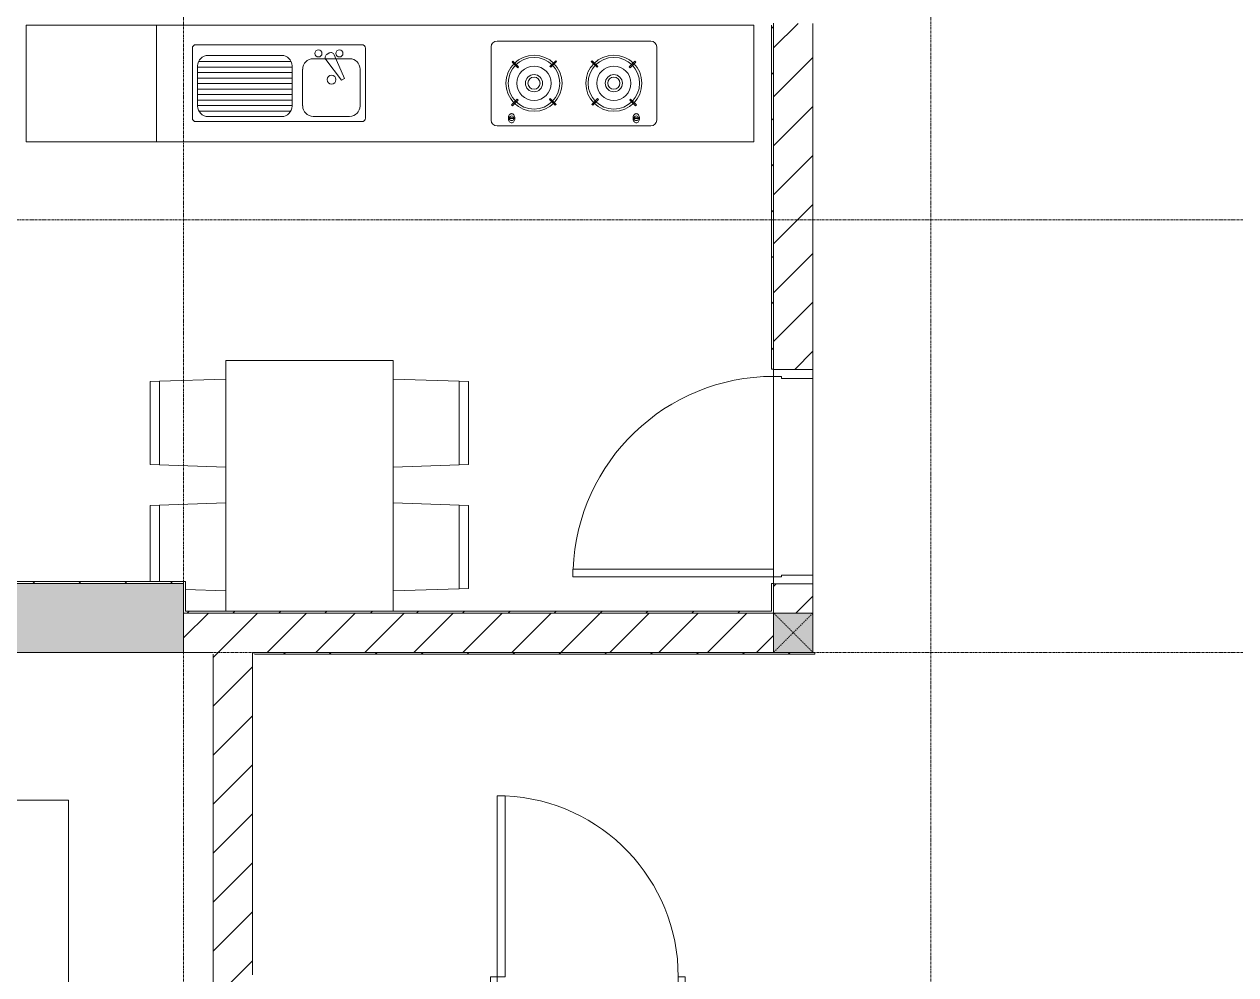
# Model space of a CAD drawing. Header units: millimetres. Extents: x 5357 to 259384, y -16348 to 109893.
# Drawn here: x 38043 to 44202, y 35397 to 40231 of the extents above; entities that cross this region are included whole.
import ezdxf

# ---------------------------------------------------------------- set-up
doc = ezdxf.new("R2010")
doc.units = ezdxf.units.MM
doc.linetypes.add('Dash', pattern=[6, 3, -3])
doc.linetypes.add('Grid Line', pattern=[22.225, 12.7, -3.175, 3.175, -3.175])
for name, color, linetype, lineweight in [('0-1', 7, 'Continuous', 5), ('A-DETL-GENF', 92, 'Continuous', 9), ('A-DOOR', 31, 'Continuous', 9), ('A-DOOR-FRAM', 31, 'Continuous', 9), ('A-FLOR', 192, 'Continuous', 9), ('A-FLOR-1', 53, 'Continuous', 9), ('A-WALL', 113, 'Continuous', 9), ('A-WALL-3', 113, 'Continuous', 18), ('A-WALL-PATT', 111, 'Continuous', 9), ('A-WALL-PATT-2', 53, 'Continuous', 9), ('I-FURN', 30, 'Continuous', 9), ('I-FURN-1', 254, 'Continuous', 9), ('I-WALL-1', 9, 'Continuous', 18), ('I-WALL-3', 2, 'Continuous', 18), ('S-COLS', 52, 'Continuous', 9), ('S-COLS-1', 253, 'Continuous', 5), ('S-COLS-2', 9, 'Continuous', 18), ('S-COLS-5', 52, 'Continuous', 18), ('S-COLS-6', 52, 'Dash', 9), ('S-COLS-HDLN', 52, 'Dash', 9), ('S-GRID-1', 1, 'Grid Line', 9), ('S-STRS', 31, 'Continuous', 9), ('S-STRS-ANNO', 31, 'Continuous', 9)]:
    doc.layers.add(name, color=color, linetype=linetype, lineweight=lineweight)
pattern_1 = [(45, (0, 0), (-116.6726, 116.6726), [])]
pattern_2 = [(45, (0, 0), (-124.4508, 124.4508), [])]

# ---------------------------------------------------------------- blocks, each defined once
blk = doc.blocks.new('NCV_TKTC_KET CAU_rvt-1-TKCS_MB CẢNH QUAN CÂY XANH')
at = {"layer": 'S-COLS-1'}
blk.add_hatch(color=256, dxfattribs=at).paths.add_polyline_path([(38644.1, 37036.9), (38852.6, 37036.9), (38852.6, 37386.9), (37552.6, 37386.9), (37552.6, 37036.9), (38038.9, 37036.9)])
at = {"layer": 'S-COLS-2'}
for p, q in [((38852.6, 37386.9), (37552.6, 37386.9)), ((38852.6, 37036.9), (38852.6, 37386.9)), ((37552.6, 37036.9), (38852.6, 37036.9))]:
    blk.add_line(p, q, dxfattribs=at)
blk = doc.blocks.new('HE BEP A1 - HE BEP A 2-842831-TKCS_MB CẢNH QUAN CÂY XANH')
at = {"layer": 'I-FURN'}
for p, q in [((662.4, 594.4), (0, 594.4)), ((0, 594.4), (0, 0)), ((662.4, 0), (662.4, 594.4)), ((662.4, 594.4), (3700, 594.4)), ((662.4, 0), (662.4, 594.4)), ((3700, 594.4), (3700, 0)), ((3700, 594.4), (3700, 0)), ((862.4, 494.4), (1706.9, 494.4)), ((3175.6, 513.2), (2394, 513.2)), ((844.9, 120.7), (844.9, 476.9)), ((1298.3, 440.1), (924.9, 440.1)), ((1541.1, 452.3), (1528.6, 445.1)), ((1566.6, 443.1), (1618.1, 322.3)), ((1724.4, 476.9), (1724.4, 120.7)), ((2364, 483.2), (2364, 111.2)), ((3205.6, 483.2), (3205.6, 111.2)), ((871.5, 386.8), (871.5, 182.3)), ((871.5, 380.9), (1351.6, 380.9)), ((876.4, 408.9), (1346.8, 408.9)), ((1351.6, 182.3), (1351.6, 386.8)), ((1405.6, 369.9), (1405.6, 183.2)), ((1644.4, 423.2), (1459, 423.2)), ((1602.7, 313.4), (1523.8, 418.4)), ((1697.8, 183.2), (1697.8, 369.9)), ((2474.5, 410.3), (2470.1, 405.9)), ((2470.1, 405.9), (2499.2, 376.7)), ((2503.6, 381.1), (2474.5, 410.3)), ((2499.2, 376.7), (2503.6, 381.1)), ((2692.1, 413), (2663, 383.9)), ((2663, 383.9), (2667.3, 379.5)), ((2667.3, 379.5), (2696.5, 408.6)), ((2696.5, 408.6), (2692.1, 413)), ((2873.2, 408.6), (2877.5, 413)), ((2902.3, 379.5), (2873.2, 408.6)), ((2877.5, 413), (2906.7, 383.9)), ((2906.7, 383.9), (2902.3, 379.5)), ((3066, 381.1), (3095.1, 410.3)), ((3070.4, 376.7), (3066, 381.1)), ((3099.5, 405.9), (3070.4, 376.7)), ((3095.1, 410.3), (3099.5, 405.9)), ((871.5, 352.9), (1351.6, 352.9)), ((871.5, 324.9), (1351.6, 324.9)), ((1618.1, 322.3), (1602.7, 313.4)), ((871.5, 296.9), (1351.6, 296.9)), ((871.5, 268.9), (1351.6, 268.9)), ((871.5, 240.9), (1351.6, 240.9)), ((871.5, 212.9), (1351.6, 212.9)), ((871.5, 184.9), (1351.6, 184.9)), ((2467.4, 188.3), (2496.5, 217.4)), ((2471.8, 183.9), (2467.4, 188.3)), ((2500.9, 213), (2471.8, 183.9)), ((2496.5, 217.4), (2500.9, 213)), ((2660.2, 215.8), (2664.6, 220.2)), ((2689.3, 186.7), (2660.2, 215.8)), ((2664.6, 220.2), (2693.7, 191.1)), ((2693.7, 191.1), (2689.3, 186.7)), ((2905, 220.2), (2875.9, 191.1)), ((2875.9, 191.1), (2880.3, 186.7)), ((2880.3, 186.7), (2909.4, 215.8)), ((2909.4, 215.8), (2905, 220.2)), ((3073.1, 217.4), (3068.7, 213)), ((3068.7, 213), (3097.9, 183.9)), ((3102.3, 188.3), (3073.1, 217.4)), ((3097.9, 183.9), (3102.3, 188.3)), ((877.9, 156.9), (1345.2, 156.9)), ((924.9, 128.9), (1298.3, 128.9)), ((1459, 129.9), (1644.4, 129.9)), ((1706.9, 103.2), (862.4, 103.2)), ((3175.6, 81.2), (2394, 81.2)), ((2451.6, 122.3), (2451.6, 118.3)), ((2484.1, 122.3), (2451.6, 122.3)), ((2451.6, 118.3), (2484.1, 118.3)), ((2484.1, 118.3), (2484.1, 122.3)), ((3085.5, 118.3), (3085.5, 122.3)), ((3085.5, 122.3), (3118, 122.3)), ((3118, 118.3), (3085.5, 118.3)), ((3118, 122.3), (3118, 118.3)), ((0, 0), (662.4, 0)), ((3700, 0), (662.4, 0))]:
    blk.add_line(p, q, dxfattribs=at)
for centre, radius in [((1485.9, 449.9), 17.8), ((1592.6, 449.9), 17.8), ((2581.9, 298.5), 142.6), ((2987.7, 298.5), 142.6), ((2581.9, 298.5), 131.3), ((2581.9, 298.5), 87.2), ((2987.7, 298.5), 131.3), ((2987.7, 298.5), 87.2), ((1552.8, 316.6), 22.2), ((2581.9, 298.5), 43.6), ((2581.9, 298.5), 30.9), ((2987.7, 298.5), 43.6), ((2987.7, 298.5), 30.9)]:
    blk.add_circle(centre, radius, dxfattribs=at)
for centre, radius, start, end in [((862.4, 476.9), 17.5, 90, 180), ((1706.9, 476.9), 17.5, 0, 90), ((2394, 483.2), 30, 90, 180), ((3175.6, 483.2), 30, 360, 90), ((924.9, 386.8), 53.3, 90, 180), ((1298.3, 386.8), 53.3, 360, 90), ((1537.5, 429.7), 17.8, 119.9521, 219.46175), ((1549.9, 436.9), 17.8, 20.53791, 119.9521), ((1459, 369.9), 53.3, 90, 180), ((1644.4, 369.9), 53.3, 360, 90), ((924.9, 182.3), 53.3, 180, 270), ((1298.3, 182.3), 53.3, 270, 360), ((1459, 183.2), 53.3, 180, 270), ((1644.4, 183.2), 53.3, 270, 360), ((2485.1, 120.7), 33.5, 163.94189, 180), ((2476.6, 123.1), 24.7, 145.20397, 163.94189), ((2467.8, 120.3), 11.6, 9.9102, 170.0898), ((2471.3, 126.9), 18.1, 120.79762, 145.20397), ((2467.9, 132.6), 11.5, 90, 120.79762), ((2467.9, 132.6), 11.5, 59.20238, 90), ((2464.5, 126.9), 18.1, 34.79603, 59.20238), ((2459.1, 123.1), 24.7, 16.05811, 34.79603), ((2450.6, 120.7), 33.5, 0, 16.05811), ((3119, 120.7), 33.5, 163.94189, 180), ((3110.5, 123.1), 24.7, 145.20397, 163.94189), ((3105.2, 126.9), 18.1, 120.79762, 145.20397), ((3101.8, 120.3), 11.6, 9.9102, 170.0898), ((3101.8, 132.6), 11.5, 90, 120.79762), ((3101.8, 132.6), 11.5, 59.20238, 90), ((3098.4, 126.9), 18.1, 34.79603, 59.20238), ((3093, 123.1), 24.7, 16.05811, 34.79603), ((3084.5, 120.7), 33.5, 0, 16.05811), ((862.4, 120.7), 17.5, 180, 270), ((1706.9, 120.7), 17.5, 270, 360), ((2394, 111.2), 30, 180, 270), ((2485.1, 120.7), 33.5, 180, 196.05811), ((2476.6, 118.2), 24.7, 196.05811, 214.79603), ((2467.8, 120.3), 11.6, 189.71775, 350.28225), ((2471.3, 114.5), 18.1, 214.79603, 239.20238), ((2467.9, 108.8), 11.5, 239.20238, 270), ((2467.9, 108.8), 11.5, 270, 300.79762), ((2464.5, 114.5), 18.1, 300.79762, 325.20397), ((2459.1, 118.2), 24.7, 325.20397, 343.94189), ((2450.6, 120.7), 33.5, 343.94189, 0), ((3119, 120.7), 33.5, 180, 196.05811), ((3110.5, 118.2), 24.7, 196.05811, 214.79603), ((3105.2, 114.5), 18.1, 214.79603, 239.20238), ((3101.8, 120.3), 11.6, 189.71775, 350.28225), ((3101.8, 108.8), 11.5, 239.20238, 270), ((3101.8, 108.8), 11.5, 270, 300.79762), ((3098.4, 114.5), 18.1, 300.79762, 325.20397), ((3093, 118.2), 24.7, 325.20397, 343.94189), ((3084.5, 120.7), 33.5, 343.94189, 0), ((3175.6, 111.2), 30, 270, 0)]:
    blk.add_arc(centre, radius, start, end, dxfattribs=at)
at = {"layer": 'I-FURN-1'}
for p, q in [((3700, 594.4), (0, 594.4)), ((0, 594.4), (0, 0)), ((3700, 0), (3700, 594.4)), ((0, 0), (3700, 0))]:
    blk.add_line(p, q, dxfattribs=at)
blk = doc.blocks.new('RES_BAN AN 1 - RES_BAN AN 1-V104-TKCS_MB CẢNH QUAN CÂY XANH')
at = {"layer": 'I-FURN-1'}
for p, q in [((-425, 1275), (425, 1275)), ((-425, 0), (-425, 1275)), ((425, 1275), (425, 0)), ((-425, 1180), (-761.9, 1168.8)), ((-425, 732.5), (-425, 1180)), ((425, 1180), (761.9, 1168.8)), ((425, 732.5), (425, 1180)), ((-761.9, 1168.8), (-809.6, 1167.2)), ((-809.6, 1167.2), (-809.6, 745.3)), ((-761.9, 1168.8), (-761.9, 743.8)), ((-761.9, 743.8), (-761.9, 1168.8)), ((761.9, 1168.8), (761.9, 743.8)), ((761.9, 1168.8), (761.9, 743.8)), ((809.6, 1167.2), (761.9, 1168.8)), ((809.6, 745.3), (809.6, 1167.2)), ((-809.6, 745.3), (-761.9, 743.8)), ((-761.9, 743.8), (-425, 732.5)), ((761.9, 743.8), (425, 732.5)), ((761.9, 743.8), (809.6, 745.3)), ((-809.6, 536.9), (-761.9, 538.5)), ((-809.6, 150), (-809.6, 536.9)), ((-425, 549.7), (-761.9, 538.5)), ((-761.9, 538.5), (-761.9, 150)), ((-761.9, 538.5), (-761.9, 150)), ((-425, 102.3), (-425, 549.7)), ((425, 549.7), (761.9, 538.5)), ((425, 102.3), (425, 549.7)), ((761.9, 538.5), (761.9, 113.5)), ((761.9, 538.5), (809.6, 536.9)), ((761.9, 113.5), (761.9, 538.5)), ((809.6, 536.9), (809.6, 115.1)), ((-630, 109.1), (-425, 102.3)), ((761.9, 113.5), (425, 102.3)), ((809.6, 115.1), (761.9, 113.5))]:
    blk.add_line(p, q, dxfattribs=at)
blk = doc.blocks.new('NCV_TKTC_TANG 1_rvt-1-TKCS_MB CẢNH QUAN CÂY XANH')
at = {"layer": 'A-WALL-PATT-2'}
h = blk.add_hatch(dxfattribs=at)
h.set_pattern_fill('FP_10', color=256, style=0, pattern_type=2)
h.set_pattern_definition(pattern_1)
h.paths.add_polyline_path([(41842.6, 37236.9), (41852.6, 37236.9), (41852.6, 37387.8), (41842.6, 37387.8), (41842.6, 37246.9)])
h.paths.add_polyline_path([(41842.6, 38477.8), (41852.6, 38477.8), (41852.6, 40236.9), (41842.6, 40236.9), (41842.6, 38883.4)])
h = blk.add_hatch(dxfattribs=at)
h.set_pattern_fill('FP_10', color=256, style=0, pattern_type=2)
h.set_pattern_definition(pattern_1)
h.paths.add_polyline_path([(38862.6, 37386.9), (38862.6, 37396.9), (37552.6, 37396.9), (37552.6, 37386.9), (38852.6, 37386.9)])
h = blk.add_hatch(dxfattribs=at)
h.set_pattern_fill('FP_10', color=256, style=0, pattern_type=2)
h.set_pattern_definition(pattern_1)
h.paths.add_polyline_path([(38862.6, 37236.9), (41842.6, 37236.9), (41842.6, 37246.9), (38862.6, 37246.9)])
at = {"layer": 'A-FLOR-1'}
for p, q in [((41852.6, 37387.8), (41852.6, 38477.8)), ((41852.6, 38477.8), (41852.6, 37387.8)), ((42052.6, 37430.3), (42052.6, 38430.3))]:
    blk.add_line(p, q, dxfattribs=at)
at = {"layer": 'I-WALL-1'}
for p, q in [((41842.6, 40226.9), (41842.6, 38477.8)), ((41852.6, 38477.8), (41852.6, 40236.9)), ((41842.6, 38477.8), (41852.6, 38477.8)), ((38862.6, 37396.9), (37552.6, 37396.9)), ((38862.6, 37386.9), (38862.6, 37396.9)), ((37552.6, 37386.9), (38852.6, 37386.9)), ((38852.6, 37386.9), (38852.6, 37236.9)), ((38862.6, 37246.9), (38862.6, 37386.9)), ((41852.6, 37387.8), (41842.6, 37387.8)), ((41842.6, 37387.8), (41842.6, 37246.9)), ((41852.6, 37236.9), (41852.6, 37387.8)), ((38852.6, 37236.9), (38862.6, 37236.9)), ((41842.6, 37246.9), (38862.6, 37246.9)), ((38862.6, 37236.9), (41842.6, 37236.9)), ((41842.6, 37236.9), (41852.6, 37236.9))]:
    blk.add_line(p, q, dxfattribs=at)
at = {"layer": 'I-FURN-1'}
for name, p in [('HE BEP A1 - HE BEP A 2-842831-TKCS_MB CẢNH QUAN CÂY XANH', (38052.6, 39632.6)), ('RES_BAN AN 1 - RES_BAN AN 1-V104-TKCS_MB CẢNH QUAN CÂY XANH', (39492.6, 37246.9))]:
    blk.add_blockref(name, p, dxfattribs=at)
blk = doc.blocks.new('G1_SOF - BO TRU - 200x200-3050151-TKCS_MB CẢNH QUAN CÂY XANH')
at = {"layer": 'S-COLS-HDLN'}
for p, q in [((-100, 100), (100, -100)), ((100, 100), (-100, -100))]:
    blk.add_line(p, q, dxfattribs=at)
blk = doc.blocks.new('FD_05 - FD_05-1000x2200mm-835433-TKCS_MB CẢNH QUAN CÂY XANH')
at = {"layer": 'A-DETL-GENF'}
for p, q in [((510, -100), (470, -100)), ((470, -100), (470, -1120)), ((510, -1120), (510, -100)), ((470, -1120), (510, -1120))]:
    blk.add_line(p, q, dxfattribs=at)
blk.add_arc((510, -100), 1020, 180, 267.75253, dxfattribs=at)
at = {"layer": 'A-DOOR-FRAM'}
for p, q in [((-545, 100), (-500, 100)), ((-545, -100), (-545, 100)), ((-500, 100), (-500, -60)), ((500, 100), (545, 100)), ((500, -60), (500, 100)), ((545, 100), (545, -100)), ((-500, -60), (-510, -60)), ((-510, -60), (-510, -100)), ((510, -60), (500, -60)), ((510, -100), (510, -60)), ((-510, -100), (-545, -100)), ((545, -100), (510, -100))]:
    blk.add_line(p, q, dxfattribs=at)
blk = doc.blocks.new('FD_02 - FD_03 - FD_03-KY THUAT-900x2200mm-801877-TKCS_MB CẢNH QUAN CÂY XANH')
at = {"layer": 'A-DETL-GENF'}
for p, q in [((460, -50), (420, -50)), ((420, -50), (420, -970)), ((460, -970), (460, -50)), ((420, -970), (460, -970))]:
    blk.add_line(p, q, dxfattribs=at)
blk.add_arc((460, -50), 920, 180, 267.50809, dxfattribs=at)
at = {"layer": 'A-DOOR-FRAM'}
for p, q in [((-495, 50), (-450, 50)), ((-495, -50), (-495, 50)), ((-450, 50), (-450, -10)), ((450, 50), (495, 50)), ((450, -10), (450, 50)), ((495, 50), (495, -50)), ((-460, -50), (-495, -50)), ((-450, -10), (-460, -10)), ((-460, -10), (-460, -50)), ((460, -10), (450, -10)), ((460, -50), (460, -10)), ((495, -50), (460, -50))]:
    blk.add_line(p, q, dxfattribs=at)

msp = doc.modelspace()

# ---------------------------------------------------------------- hatches: boundary and pattern name
at = {"layer": 'A-WALL-PATT'}
h = msp.add_hatch(dxfattribs=at)
h.set_pattern_fill('FP_1', color=256, style=0, pattern_type=2)
h.set_pattern_definition(pattern_2)
h.paths.add_polyline_path([(41852.6, 37236.9), (42052.6, 37236.9), (42052.6, 37385.3), (41852.6, 37385.3)])
h.paths.add_polyline_path([(41852.6, 38475.3), (42052.6, 38475.3), (42052.6, 40235.3), (41852.6, 40235.3), (41852.6, 38883.4)])
h.paths.add_polyline_path([(42052.6, 40435.3), (42052.6, 41286.9), (41852.6, 41286.9), (41852.6, 40435.3)])
h = msp.add_hatch(dxfattribs=at)
h.set_pattern_fill('FP_1', color=256, style=0, pattern_type=2)
h.set_pattern_definition(pattern_2)
h.paths.add_polyline_path([(41670.2, 37036.9), (41852.6, 37036.9), (41852.6, 37236.9), (38852.6, 37236.9), (38852.6, 37036.9), (39249.3, 37036.9)])
h = msp.add_hatch(dxfattribs=at)
h.set_pattern_fill('FP_1', color=256, style=0, pattern_type=2)
h.set_pattern_definition(pattern_2)
h.paths.add_polyline_path([(39202.6, 33836.9), (39202.6, 37036.9), (39002.6, 37036.9), (39002.6, 33836.9)])
h = msp.add_hatch(dxfattribs=at)
h.set_pattern_fill('FP_41', color=256, style=0, pattern_type=2)
h.set_pattern_definition(pattern_1)
h.paths.add_polyline_path([(41670.2, 37026.9), (42062.6, 37026.9), (42062.6, 37036.9), (39212.6, 37036.9), (39212.6, 37026.9), (39249.3, 37026.9)])
at = {"layer": 'S-COLS-1'}
msp.add_hatch(color=256, dxfattribs=at).paths.add_polyline_path([(41852.6, 37036.9), (42052.6, 37036.9), (42052.6, 37236.9), (41852.6, 37236.9)])

# ---------------------------------------------------------------- linework, layer by layer
at = {"layer": 'A-FLOR'}
msp.add_line((39212.6, 37035.3), (39202.6, 37035.3), dxfattribs=at)
at = {"layer": 'A-WALL'}
for p, q in [((42052.6, 38475.3), (42052.6, 40235.3)), ((41852.6, 37420.3), (41852.6, 38440.3)), ((42052.6, 38430.3), (42052.6, 37430.3)), ((42052.6, 37236.9), (42052.6, 37385.3)), ((41852.6, 37036.9), (41852.6, 37236.9)), ((41852.6, 37236.9), (42052.6, 37236.9)), ((38852.6, 37036.9), (39002.6, 37036.9)), ((39212.6, 37036.9), (41852.6, 37036.9))]:
    msp.add_line(p, q, dxfattribs=at)
at = {"layer": 'A-WALL-3'}
for p, q in [((41852.6, 40235.3), (41852.6, 38475.3)), ((41852.6, 37385.3), (41852.6, 37236.9)), ((41852.6, 37236.9), (38852.6, 37236.9)), ((38852.6, 37236.9), (38852.6, 37036.9)), ((39002.6, 37026.9), (39002.6, 33846.9)), ((39202.6, 35397.4), (39202.6, 37036.9))]:
    msp.add_line(p, q, dxfattribs=at)
at = {"layer": 'I-WALL-3'}
for p, q in [((39212.6, 37026.9), (42062.6, 37026.9)), ((42052.6, 37036.9), (41852.6, 37036.9)), ((42062.6, 37026.9), (42062.6, 37036.9))]:
    msp.add_line(p, q, dxfattribs=at)
at = {"layer": 'S-COLS'}
for p, q in [((42052.6, 37236.9), (41852.6, 37236.9)), ((41852.6, 37236.9), (41852.6, 37036.9))]:
    msp.add_line(p, q, dxfattribs=at)
at = {"layer": 'S-COLS-5'}
for p, q in [((42052.6, 37036.9), (42052.6, 37236.9)), ((41852.6, 37036.9), (42052.6, 37036.9))]:
    msp.add_line(p, q, dxfattribs=at)
at = {"layer": 'S-GRID-1'}
for p, q in [((38852.6, 20960.6), (38852.6, 80482.7)), ((42652.6, 20960.6), (42652.6, 80482.7)), ((130319.3, 39236.9), (29351.8, 39236.9)), ((130319.3, 37036.9), (29351.8, 37036.9))]:
    msp.add_line(p, q, dxfattribs=at)
at = {"layer": 'S-STRS'}
msp.add_line((39002.6, 37035.6), (37532.6, 37035.6), dxfattribs=at)
at = {"layer": 'S-STRS-ANNO'}
for p, q in [((38267.6, 36285.6), (37532.6, 36285.6)), ((38267.6, 34586.9), (38267.6, 36285.6))]:
    msp.add_line(p, q, dxfattribs=at)

# ---------------------------------------------------------------- block references
at = {"layer": '0-1'}
for name in ['NCV_TKTC_KET CAU_rvt-1-TKCS_MB CẢNH QUAN CÂY XANH', 'NCV_TKTC_TANG 1_rvt-1-TKCS_MB CẢNH QUAN CÂY XANH']:
    msp.add_blockref(name, (0, 0), dxfattribs=at)
at = {"layer": 'A-DOOR'}
for name, p, rotation in [('FD_05 - FD_05-1000x2200mm-835433-TKCS_MB CẢNH QUAN CÂY XANH', (41952.6, 37930.3), 269.9999999999999), ('FD_02 - FD_03 - FD_03-KY THUAT-900x2200mm-801877-TKCS_MB CẢNH QUAN CÂY XANH', (40907.6, 35337.4), 180)]:
    msp.add_blockref(name, p, dxfattribs=dict(at, rotation=rotation))
at = {"layer": 'S-COLS-6'}
msp.add_blockref('G1_SOF - BO TRU - 200x200-3050151-TKCS_MB CẢNH QUAN CÂY XANH', (41952.6, 37136.9), dxfattribs=at)

doc.saveas('drawing.dxf')
